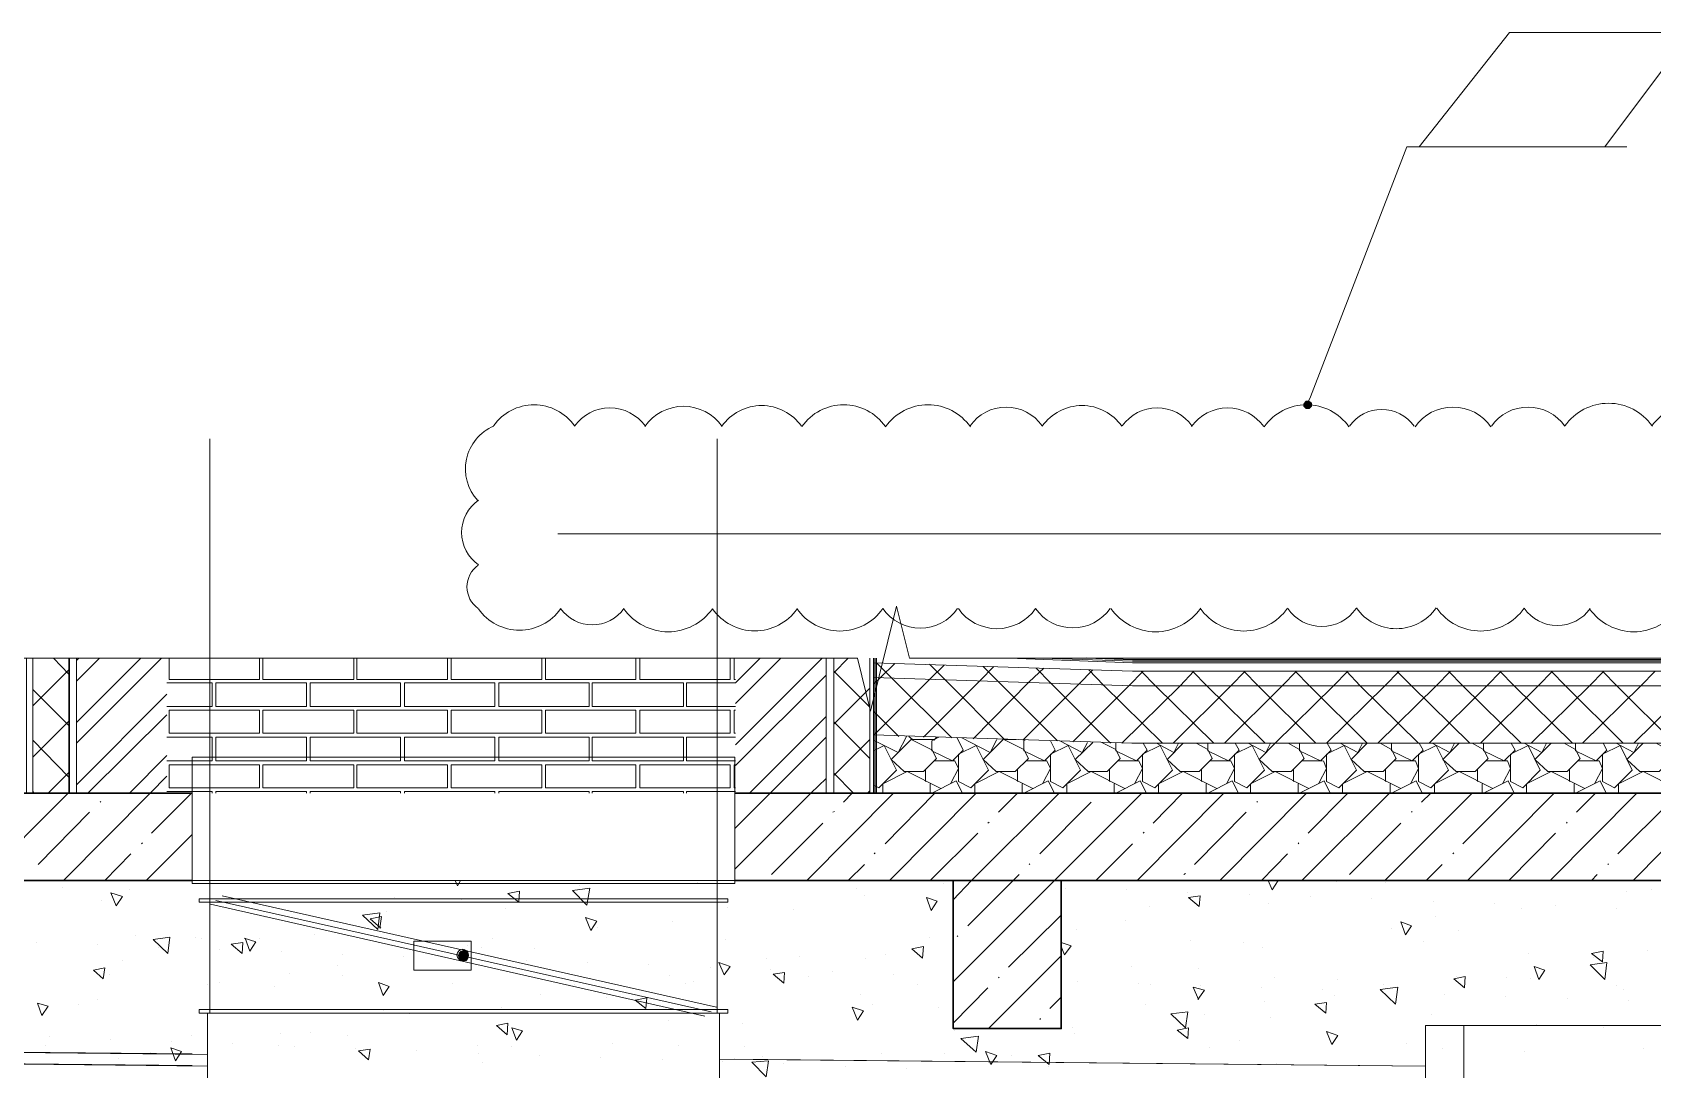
# Model space of a CAD drawing. Header units: millimetres. Extents: x -356862 to 418287, y 0 to 839748.
# Drawn here: x 344708 to 349183, y 786928 to 789791 of the extents above; entities that cross this region are included whole.
import ezdxf

# ---------------------------------------------------------------- set-up
doc = ezdxf.new("R2010")
doc.units = ezdxf.units.MM
doc.layers.add('PDF _Геометрия', color=7, linetype='Continuous', true_color=0xbababa)
doc.layers.add('PDF _Сплошная заливка', color=7, linetype='Continuous', true_color=0xf50000)

msp = doc.modelspace()

# ---------------------------------------------------------------- linework, layer by layer
at = {"layer": 'PDF _Геометрия', "color": 1, "lineweight": 20}
msp.add_lwpolyline([(348538.5429, 789475.4861), (349050.8413, 789475.4861), (349287.938, 789790.9094), (348788.3413, 789790.9094)], close=True, dxfattribs=at)
msp.add_lwpolyline([(348233.7042, 788774.7804), (348237.938, 788785.3651), (348504.6719, 789475.4861), (348754.4703, 789475.4861), (349112.2324, 789475.4861)], dxfattribs=at)
at = {"layer": 'PDF _Геометрия', "color": 252, "lineweight": 5, "true_color": 0x989898}
for points in [[(345198.0187, 788668.9336), (345198.0187, 787398.7724)], [(346599.43, 787398.7724), (346599.43, 788668.9336)], [(348555.4784, 786761.5748), (348555.4784, 787049.478), (348661.3251, 787049.478), (349230.7808, 787049.478), (349317.5751, 787049.478), (349395.9018, 787049.478), (349395.9018, 786918.228)], [(348661.3251, 787049.478), (348661.3251, 786761.5748)], [(345191.6679, 786969.0344), (343580.68, 786985.9699)], [(343578.563, 786954.2159), (345191.6679, 786937.2804)], [(348555.4784, 786937.2804), (346605.7808, 786956.3328)]]:
    msp.add_lwpolyline(points, dxfattribs=at)
at = {"layer": 'PDF _Геометрия', "color": 251, "lineweight": 20, "true_color": 0x545454}
msp.add_lwpolyline([(350617.3735, 786177.3006), (350617.3735, 786202.7038), (350638.5429, 788406.4336), (350547.5147, 788406.4336), (346159.1074, 788406.4336)], dxfattribs=at)
at = {"layer": 'PDF _Геометрия', "color": 7, "lineweight": 5}
msp.add_lwpolyline([(353303.7647, 788063.4901), (353216.9703, 788063.4901), (347130.7808, 788063.4901), (347094.7929, 788207.4417), (347022.8171, 787917.4215), (346986.8292, 788063.4901), (340898.5227, 788063.4901), (340811.7284, 788063.4901)], dxfattribs=at)
at = {"layer": 'PDF _Геометрия', "color": 1, "lineweight": 20}
for points in [[(346341.7286, 788199.9988, 0.520539882), (346586.2283, 788199.9988, 0.520539923), (346820.2485, 788199.4078)], [(346819.4096, 788200.3104, 0.520539885), (347056.9731, 788200.3104, 0.520539899), (347263.6536, 788200.6544)], [(347265.5369, 788200.3428, 0.520539929), (347478.8238, 788200.3428, 0.520539899), (347684.941, 788200.6544)], [(348587.5047, 788201.2131, 0.520539925), (348828.5363, 788201.2131, 0.52053993), (349010.7597, 788200.6868)], [(349009.1749, 788199.9988, 0.520539882), (349253.6746, 788199.9988, 0.520539929), (349466.7059, 788200.3428)]]:
    msp.add_lwpolyline(points, format="xyb", dxfattribs=at)
at = {"layer": 'PDF _Геометрия', "color": 7, "lineweight": 13}
for points in [[(344692.0711, 788063.4901), (344692.0711, 787690.9094), (344829.6719, 787690.9094), (344829.6719, 788063.4901), (344829.6719, 787690.9094), (345079.4703, 787690.9094)], [(346650.2364, 787690.9094), (346900.0348, 787690.9094), (346900.0348, 788063.4901), (346900.0348, 787690.9094), (347039.7526, 787690.9094), (347039.7526, 788063.4901)], [(347549.934, 787449.5788), (347251.4461, 787449.5788)]]:
    msp.add_lwpolyline(points, dxfattribs=at)
at = {"layer": 'PDF _Геометрия', "color": 7, "lineweight": 9}
for points in [[(344709.0066, 788063.4901), (344709.0066, 787690.9094)], [(344808.5026, 788063.4901), (344808.5026, 787690.9094)], [(344810.6195, 788063.4901), (344810.6195, 787690.9094)], [(346921.2042, 788063.4901), (346921.2042, 787690.9094), (346921.2042, 788063.4901)], [(347020.7001, 787690.9094), (347020.7001, 788063.4901)], [(347031.2848, 787690.9094), (347031.2848, 788063.4901)], [(347035.5187, 787690.9094), (347035.5187, 788063.4901)]]:
    msp.add_lwpolyline(points, dxfattribs=at)
at = {"layer": 'PDF _Геометрия', "color": 8, "lineweight": 9, "true_color": 0x808080}
for points in [[(344808.5026, 788019.0344), (344766.1638, 788063.4901)], [(344829.6719, 788057.1393), (344836.0227, 788063.4901)], [(344829.6719, 787885.6675), (345007.4945, 788063.4901)], [(344829.6719, 787999.982), (344893.18, 788063.4901)], [(344829.6719, 787828.5103), (345064.6518, 788063.4901)], [(346650.2364, 787995.7482), (346717.9784, 788063.4901)], [(346650.2364, 787824.2764), (346889.4501, 788063.4901)], [(346650.2364, 787938.5909), (346775.1356, 788063.4901)], [(346921.2042, 788023.2683), (346961.4259, 788063.4901)], [(344709.0066, 787932.2401), (344808.5026, 788031.7361)], [(346650.2364, 787767.1191), (346900.0348, 788016.9175)], [(347020.7001, 787928.0062), (346921.2042, 788027.5022)], [(344808.5026, 787877.1998), (344709.0066, 787976.6957)], [(344829.6719, 787714.1957), (345079.4703, 787963.9941)], [(346921.2042, 787881.4336), (347020.7001, 787980.9296)], [(344861.4259, 787690.9094), (345079.4703, 787906.8369)], [(344709.0066, 787790.4054), (344808.5026, 787889.9014)], [(346688.3413, 787690.9094), (346900.0348, 787902.603)], [(347020.7001, 787786.1715), (346921.2042, 787887.7844)], [(344808.5026, 787735.3651), (344709.0066, 787836.978)], [(346648.1195, 787593.5304), (346745.4985, 787690.9094), (346900.0348, 787845.4457)], [(346921.2042, 787739.599), (347020.7001, 787839.0949)], [(344975.7405, 787690.9094), (345079.4703, 787794.6393)], [(344751.3453, 787690.9094), (344808.5026, 787748.0667)], [(344793.684, 787449.5788), (345032.8977, 787690.9094), (345079.4703, 787737.482)], [(346648.1195, 787481.3328), (346857.6961, 787690.9094), (346900.0348, 787731.1312)], [(346976.2445, 787690.9094), (346921.2042, 787745.9498)], [(344565.055, 787449.5788), (344806.3856, 787690.9094)], [(344713.2405, 787690.9094), (344709.0066, 787695.1433)], [(345037.1316, 787580.8288), (345147.2122, 787690.9094)], [(346847.1114, 787449.5788), (347086.3251, 787690.9094)], [(346948.7243, 787665.5062), (346972.0106, 787690.9094)], [(347014.3493, 787690.9094), (347020.7001, 787697.2603)], [(347063.0388, 787551.1917), (347200.6397, 787690.9094)], [(347075.7405, 787449.5788), (347314.9542, 787690.9094)], [(347251.4461, 787396.6554), (347302.2526, 787449.5788), (347543.5832, 787690.9094)], [(347251.4461, 787170.1433), (347530.8816, 787449.5788), (347772.2122, 787690.9094)], [(347376.3453, 787637.9861), (347429.2687, 787690.9094)], [(347759.5106, 787449.5788), (347998.7243, 787690.9094)], [(347803.9663, 787608.349), (347884.4098, 787690.9094)], [(347988.1397, 787449.5788), (348227.3534, 787690.9094)], [(348214.6518, 787449.5788), (348455.9824, 787690.9094)], [(348231.5872, 787580.8288), (348341.6679, 787690.9094)], [(348443.2808, 787449.5788), (348684.6114, 787690.9094)], [(348544.8937, 787665.5062), (348570.2969, 787690.9094)], [(348659.2082, 787551.1917), (348798.9259, 787690.9094)], [(348671.9098, 787449.5788), (348911.1235, 787690.9094)], [(348900.5388, 787449.5788), (349139.7526, 787690.9094)], [(348972.5147, 787637.9861), (349025.438, 787690.9094)], [(349129.1679, 787449.5788), (349368.3816, 787690.9094)], [(344723.8251, 787494.0344), (344865.6598, 787637.9861)], [(344895.2969, 787665.5062), (344897.4138, 787667.6232)], [(346919.0872, 787637.9861), (346923.3211, 787640.103)], [(347490.6598, 787523.6715), (347632.4945, 787665.5062)], [(347918.2808, 787494.0344), (348060.1155, 787637.9861)], [(348089.7526, 787665.5062), (348091.8695, 787667.6232)], [(348517.3735, 787637.9861), (348519.4905, 787640.103)], [(349086.8292, 787523.6715), (349230.7808, 787665.5062)], [(346749.7324, 787466.5143), (346891.5671, 787608.349)], [(347346.7082, 787608.349), (347350.9421, 787610.4659)], [(348345.9018, 787466.5143), (348487.7364, 787608.349)], [(348944.9945, 787608.349), (348947.1114, 787610.4659)], [(345009.6114, 787551.1917), (345011.7284, 787553.3086)], [(345022.313, 787449.5788), (345149.3292, 787576.5949)], [(347187.938, 787449.5788), (347319.188, 787580.8288)], [(347645.1961, 787449.5788), (347746.809, 787551.1917)], [(347776.4461, 787580.8288), (347778.563, 787582.9457)], [(348204.0671, 787551.1917), (348206.184, 787553.3086)], [(348786.2243, 787449.5788), (348915.3574, 787580.8288)], [(344907.9985, 787449.5788), (344979.9743, 787523.6715)], [(347033.4018, 787523.6715), (347035.5187, 787525.7885)], [(348102.4542, 787449.5788), (348174.43, 787523.6715)], [(348631.688, 787523.6715), (348633.805, 787525.7885)], [(346961.4259, 787449.5788), (347005.8816, 787494.0344)], [(347291.6679, 787324.6796), (347416.5671, 787449.5788), (347433.5026, 787466.5143)], [(347461.0227, 787494.0344), (347463.1397, 787496.1514)], [(347888.6437, 787466.5143), (347892.8776, 787468.6312)], [(348557.5953, 787449.5788), (348602.0509, 787494.0344)], [(349014.8534, 787449.5788), (349029.6719, 787466.5143)], [(349059.309, 787494.0344), (349061.4259, 787496.1514)], [(347403.8655, 787210.3651), (347547.8171, 787352.1998)], [(347262.0308, 787295.0425), (347264.1477, 787297.1594)], [(347348.8251, 787041.0103), (347549.934, 787242.1191)], [(347251.4461, 787055.8288), (347346.7082, 787153.2078)], [(347376.3453, 787180.728), (347378.4622, 787182.8449)], [(347518.18, 787096.0506), (347549.934, 787127.8046)], [(347490.6598, 787066.4135), (347492.7768, 787068.5304)]]:
    msp.add_lwpolyline(points, dxfattribs=at)
at = {"layer": 'PDF _Геометрия', "color": 253, "lineweight": 9, "true_color": 0xa0a0a0}
for points in [[(345085.8211, 788063.4901), (345085.8211, 788004.2159), (345335.6195, 788004.2159), (345335.6195, 788063.4901)], [(345344.0872, 788063.4901), (345344.0872, 788004.2159), (345596.0026, 788004.2159), (345596.0026, 788063.4901)], [(345604.4703, 788063.4901), (345604.4703, 788004.2159), (345854.2687, 788004.2159), (345854.2687, 788063.4901)], [(345864.8534, 788063.4901), (345864.8534, 788004.2159), (346114.6518, 788004.2159), (346114.6518, 788063.4901)], [(346125.2364, 788063.4901), (346125.2364, 788004.2159), (346375.0348, 788004.2159), (346375.0348, 788063.4901)], [(346385.6195, 788063.4901), (346385.6195, 788004.2159), (346635.4179, 788004.2159), (346635.4179, 788063.4901)], [(346646.0026, 788063.4901), (346646.0026, 788004.2159), (346650.2364, 788004.2159)], [(345079.4703, 787930.1232), (345204.3695, 787930.1232), (345204.3695, 787995.7482), (345079.4703, 787995.7482)], [(346650.2364, 787995.7482), (346514.7526, 787995.7482), (346514.7526, 787930.1232), (346650.2364, 787930.1232)], [(346650.2364, 787919.5385), (346646.0026, 787919.5385), (346646.0026, 787856.0304), (346650.2364, 787856.0304)], [(345079.4703, 787779.8207), (345204.3695, 787779.8207), (345204.3695, 787845.4457), (345079.4703, 787845.4457)], [(346650.2364, 787845.4457), (346514.7526, 787845.4457), (346514.7526, 787779.8207), (346650.2364, 787779.8207)], [(346650.2364, 787769.2361), (346646.0026, 787769.2361), (346646.0026, 787705.728), (346650.2364, 787705.728)], [(345079.4703, 787695.1433), (345204.3695, 787695.1433), (345204.3695, 787690.9094)], [(345214.9542, 787690.9094), (345214.9542, 787695.1433), (345464.7526, 787695.1433), (345464.7526, 787690.9094)], [(345475.3372, 787690.9094), (345475.3372, 787695.1433), (345725.1356, 787695.1433), (345725.1356, 787690.9094)], [(345735.7203, 787690.9094), (345735.7203, 787695.1433), (345985.5187, 787695.1433), (345985.5187, 787690.9094)], [(345996.1034, 787690.9094), (345996.1034, 787695.1433), (346245.9018, 787695.1433), (346245.9018, 787690.9094)], [(346254.3695, 787690.9094), (346254.3695, 787695.1433), (346506.2848, 787695.1433), (346506.2848, 787690.9094)], [(346514.7526, 787690.9094), (346514.7526, 787695.1433), (346650.2364, 787695.1433)]]:
    msp.add_lwpolyline(points, dxfattribs=at)
at = {"layer": 'PDF _Геометрия', "lineweight": 25}
for points in [[(347031.2848, 788063.4901), (347031.2848, 787690.9094), (353216.9703, 787690.9094)], [(353216.9703, 788059.2562), (347746.809, 788059.2562), (347619.7929, 788063.4901)]]:
    msp.add_lwpolyline(points, dxfattribs=at)
at = {"layer": 'PDF _Геометрия', "lineweight": 18}
for points in [[(353216.9703, 788027.5022), (347746.809, 788027.5022), (347031.2848, 788050.7885)], [(353216.9703, 788050.7885), (347746.809, 788050.7885), (347403.8655, 788063.4901)], [(353216.9703, 788055.0224), (347746.809, 788055.0224), (347497.0106, 788063.4901)], [(353216.9703, 787987.2804), (347746.809, 787987.2804), (347031.2848, 788010.5667)], [(353216.9703, 787828.5103), (347744.6921, 787828.5103), (347031.2848, 787851.7965)]]:
    msp.add_lwpolyline(points, dxfattribs=at)
at = {"layer": 'PDF _Геометрия', "lineweight": 9}
for points in [[(347031.2848, 787991.5143), (347050.3372, 788010.5667), (347090.559, 788048.6715)], [(347033.4018, 787851.7965), (347187.938, 788006.3328), (347226.0429, 788044.4377)], [(347247.2122, 787843.3288), (347082.0913, 788008.4498), (347039.7526, 788050.7885)], [(347168.8856, 787845.4457), (347325.5388, 788002.099), (347363.6437, 788040.2038)], [(347425.0348, 787839.0949), (347393.2808, 787839.0949), (347228.1598, 788004.2159), (347185.8211, 788046.5546)], [(347539.3493, 787834.8611), (347374.2284, 787999.982), (347334.0066, 788040.2038)], [(347306.4864, 787841.2119), (347461.0227, 787997.8651), (347501.2445, 788035.9699)], [(347444.0872, 787836.978), (347598.6235, 787991.5143), (347636.7284, 788031.7361)], [(347685.4179, 787828.5103), (347520.2969, 787995.7482), (347480.0751, 788035.9699)], [(347581.688, 787832.7441), (347736.2243, 787987.2804), (347776.4461, 788027.5022)], [(347829.3695, 787828.5103), (347666.3655, 787989.3974), (347626.1437, 788031.7361)], [(347717.1719, 787828.5103), (347878.059, 787987.2804), (347916.1638, 788027.5022)], [(347971.2042, 787828.5103), (347810.3171, 787987.2804), (347770.0953, 788027.5022)], [(347859.0066, 787828.5103), (348017.7768, 787987.2804), (348057.9985, 788027.5022)], [(348113.0388, 787828.5103), (347952.1518, 787987.2804), (347911.93, 788027.5022)], [(348000.8413, 787828.5103), (348159.6114, 787987.2804), (348199.8332, 788027.5022)], [(348252.7566, 787828.5103), (348093.9864, 787987.2804), (348053.7647, 788027.5022)], [(348341.6679, 788027.5022), (348301.4461, 787987.2804), (348140.559, 787828.5103), (348096.1034, 787784.0546), (348132.0913, 787750.1836), (348185.0147, 787750.1836), (348221.0026, 787786.1715), (348208.3009, 787811.5748), (348176.5469, 787828.5103)], [(348195.5993, 788027.5022), (348235.8211, 787987.2804), (348394.5913, 787828.5103), (348350.1356, 787784.0546), (348386.1235, 787750.1836), (348439.0469, 787750.1836), (348475.0348, 787786.1715), (348462.3332, 787811.5748), (348430.5792, 787828.5103)], [(348282.3937, 787828.5103), (348443.2808, 787987.2804), (348483.5026, 788027.5022)], [(348536.4259, 787828.5103), (348375.5388, 787987.2804), (348337.434, 788027.5022)], [(348424.2284, 787828.5103), (348585.1155, 787987.2804), (348625.3372, 788027.5022)], [(348678.2606, 787828.5103), (348517.3735, 787987.2804), (348477.1518, 788027.5022)], [(348566.063, 787828.5103), (348724.8332, 787987.2804), (348765.055, 788027.5022)], [(348820.0953, 787828.5103), (348659.2082, 787987.2804), (348618.9864, 788027.5022)], [(348707.8977, 787828.5103), (348866.6679, 787987.2804), (348906.8897, 788027.5022)], [(348961.93, 787828.5103), (348801.0429, 787987.2804), (348760.8211, 788027.5022)], [(348847.6155, 787828.5103), (349008.5026, 787987.2804), (349048.7243, 788027.5022)], [(349101.6477, 787828.5103), (348942.8776, 787987.2804), (348902.6558, 788027.5022)], [(348989.4501, 787828.5103), (349150.3372, 787987.2804), (349190.559, 788027.5022)], [(349243.4824, 787828.5103), (349084.7122, 787987.2804), (349044.4905, 788027.5022)], [(349131.2848, 787828.5103), (349292.1719, 787987.2804), (349332.3937, 788027.5022)], [(347101.1437, 787847.5627), (347031.2848, 787917.4215)], [(347031.2848, 787836.978), (347099.0268, 787803.107), (347122.313, 787847.5627)], [(347031.2848, 787807.3409), (347060.9219, 787822.1594), (347094.7929, 787754.4175), (347046.1034, 787705.728), (347031.2848, 787714.1957)], [(347190.055, 787811.5748), (347135.0147, 787839.0949), (347079.9743, 787784.0546), (347115.9622, 787750.1836), (347168.8856, 787750.1836), (347204.8735, 787786.1715), (347192.1719, 787811.5748)], [(347128.6638, 787847.5627), (347139.2485, 787839.0949), (347198.5227, 787839.0949)], [(347128.6638, 787847.5627), (347128.6638, 787847.5627)], [(347211.2243, 787845.4457), (347192.1719, 787834.8611), (347192.1719, 787807.3409), (347249.3292, 787779.8207), (347278.9663, 787809.4578), (347262.0308, 787843.3288)], [(347198.5227, 787836.978), (347204.8735, 787845.4457)], [(347274.7324, 787843.3288), (347353.059, 787803.107), (347372.1114, 787839.0949)], [(347389.0469, 787839.0949), (347334.0066, 787784.0546), (347369.9945, 787750.1836), (347422.9179, 787750.1836), (347458.9058, 787786.1715), (347446.2042, 787811.5748), (347391.1638, 787839.0949), (347393.2808, 787839.0949)], [(347450.438, 787836.978), (347446.2042, 787834.8611), (347446.2042, 787807.3409), (347503.3614, 787779.8207), (347532.9985, 787809.4578), (347520.2969, 787834.8611)], [(347545.7001, 787834.8611), (347607.0913, 787803.107), (347621.9098, 787830.6272)], [(347636.7284, 787830.6272), (347588.0388, 787784.0546), (347624.0268, 787750.1836), (347676.9501, 787750.1836), (347712.938, 787786.1715), (347700.2364, 787811.5748), (347662.1316, 787830.6272)], [(347700.2364, 787828.5103), (347700.2364, 787807.3409), (347757.3937, 787779.8207), (347787.0308, 787809.4578), (347776.4461, 787828.5103)], [(347812.434, 787828.5103), (347861.1235, 787803.107), (347873.8251, 787828.5103)], [(347886.5268, 787828.5103), (347842.0711, 787784.0546), (347878.059, 787750.1836), (347930.9824, 787750.1836), (347966.9703, 787786.1715), (347954.2687, 787811.5748), (347922.5147, 787828.5103)], [(347954.2687, 787828.5103), (347954.2687, 787807.3409), (348011.4259, 787779.8207), (348041.063, 787809.4578), (348030.4784, 787828.5103)], [(348066.4663, 787828.5103), (348115.1558, 787803.107), (348127.8574, 787828.5103)], [(348208.3009, 787828.5103), (348208.3009, 787807.3409), (348265.4582, 787779.8207), (348295.0953, 787809.4578), (348284.5106, 787828.5103)], [(348320.4985, 787828.5103), (348369.188, 787803.107), (348381.8897, 787828.5103)], [(348462.3332, 787828.5103), (348462.3332, 787807.3409), (348519.4905, 787779.8207), (348549.1276, 787809.4578), (348538.5429, 787828.5103)], [(348574.5308, 787828.5103), (348623.2203, 787803.107), (348635.9219, 787828.5103)], [(348648.6235, 787828.5103), (348604.1679, 787784.0546), (348640.1558, 787750.1836), (348693.0792, 787750.1836), (348729.0671, 787786.1715), (348716.3655, 787811.5748), (348684.6114, 787828.5103)], [(348716.3655, 787828.5103), (348716.3655, 787807.3409), (348773.5227, 787779.8207), (348803.1598, 787809.4578), (348792.5751, 787828.5103)], [(348828.563, 787828.5103), (348877.2526, 787803.107), (348889.9542, 787828.5103)], [(348902.6558, 787828.5103), (348858.2001, 787784.0546), (348894.188, 787750.1836), (348947.1114, 787750.1836), (348983.0993, 787786.1715), (348970.3977, 787811.5748), (348938.6437, 787828.5103)], [(348970.3977, 787828.5103), (348970.3977, 787807.3409), (349027.555, 787779.8207), (349057.1921, 787809.4578), (349046.6074, 787828.5103)], [(349082.5953, 787828.5103), (349131.2848, 787803.107), (349143.9864, 787828.5103)], [(349156.688, 787828.5103), (349112.2324, 787784.0546), (349148.2203, 787750.1836), (349201.1437, 787750.1836), (349237.1316, 787786.1715), (349224.43, 787811.5748), (349192.6759, 787828.5103)], [(347245.0953, 787718.4296), (347266.2647, 787758.6514), (347255.68, 787779.8207), (347198.5227, 787779.8207)], [(347499.1276, 787718.4296), (347520.2969, 787758.6514), (347509.7122, 787779.8207), (347452.555, 787779.8207)], [(347753.1598, 787718.4296), (347774.3292, 787758.6514), (347763.7445, 787779.8207), (347706.5872, 787779.8207)], [(348007.1921, 787718.4296), (348028.3614, 787758.6514), (348017.7768, 787779.8207), (347960.6195, 787779.8207)], [(348214.6518, 787779.8207), (348271.809, 787779.8207)], [(348261.2243, 787718.4296), (348282.3937, 787758.6514), (348273.9259, 787779.8207)], [(348515.2566, 787718.4296), (348536.4259, 787758.6514), (348527.9582, 787779.8207), (348468.684, 787779.8207)], [(348769.2888, 787718.4296), (348790.4582, 787758.6514), (348781.9905, 787779.8207), (348722.7163, 787779.8207)], [(349023.3211, 787718.4296), (349044.4905, 787758.6514), (349036.0227, 787779.8207), (348976.7485, 787779.8207)], [(347217.5751, 787703.6111), (347124.43, 787750.1836), (347056.688, 787716.3127), (347056.688, 787690.9094)], [(347175.2364, 787722.6635), (347175.2364, 787756.5344)], [(347471.6074, 787703.6111), (347378.4622, 787750.1836), (347310.7203, 787716.3127), (347310.7203, 787690.9094)], [(347429.2687, 787722.6635), (347429.2687, 787756.5344)], [(347725.6397, 787703.6111), (347632.4945, 787750.1836), (347564.7526, 787716.3127), (347564.7526, 787690.9094)], [(347683.3009, 787722.6635), (347683.3009, 787756.5344)], [(347979.6719, 787703.6111), (347886.5268, 787750.1836), (347818.7848, 787716.3127), (347818.7848, 787690.9094)], [(347937.3332, 787722.6635), (347937.3332, 787756.5344)], [(348233.7042, 787703.6111), (348140.559, 787750.1836), (348072.8171, 787716.3127), (348072.8171, 787690.9094)], [(348191.3655, 787722.6635), (348191.3655, 787756.5344)], [(348487.7364, 787703.6111), (348394.5913, 787750.1836), (348326.8493, 787716.3127), (348326.8493, 787690.9094)], [(348445.3977, 787722.6635), (348445.3977, 787756.5344)], [(348741.7687, 787703.6111), (348648.6235, 787750.1836), (348580.8816, 787716.3127), (348580.8816, 787690.9094)], [(348699.43, 787722.6635), (348699.43, 787756.5344)], [(348995.8009, 787703.6111), (348902.6558, 787750.1836), (348834.9138, 787716.3127), (348834.9138, 787690.9094)], [(348953.4622, 787722.6635), (348953.4622, 787756.5344)], [(349249.8332, 787703.6111), (349156.688, 787750.1836), (349088.9461, 787716.3127), (349088.9461, 787690.9094)], [(347187.938, 787690.9094), (347187.938, 787716.3127)], [(347187.938, 787690.9094), (347187.938, 787690.9094)], [(347192.1719, 787690.9094), (347259.9138, 787724.7804), (347276.8493, 787690.9094)], [(347441.9703, 787690.9094), (347441.9703, 787716.3127)], [(347441.9703, 787690.9094), (347441.9703, 787690.9094)], [(347446.2042, 787690.9094), (347513.9461, 787724.7804), (347530.8816, 787690.9094)], [(347696.0026, 787690.9094), (347696.0026, 787716.3127)], [(347696.0026, 787690.9094), (347696.0026, 787690.9094)], [(347700.2364, 787690.9094), (347767.9784, 787724.7804), (347784.9138, 787690.9094)], [(347950.0348, 787690.9094), (347950.0348, 787716.3127)], [(347950.0348, 787690.9094), (347950.0348, 787690.9094)], [(347954.2687, 787690.9094), (348022.0106, 787724.7804), (348038.9461, 787690.9094)], [(348204.0671, 787690.9094), (348204.0671, 787716.3127)], [(348204.0671, 787690.9094), (348204.0671, 787690.9094)], [(348208.3009, 787690.9094), (348276.0429, 787724.7804), (348292.9784, 787690.9094)], [(348458.0993, 787690.9094), (348458.0993, 787716.3127)], [(348458.0993, 787690.9094), (348458.0993, 787690.9094)], [(348462.3332, 787690.9094), (348530.0751, 787724.7804), (348547.0106, 787690.9094)], [(348712.1316, 787690.9094), (348712.1316, 787716.3127)], [(348712.1316, 787690.9094), (348712.1316, 787690.9094)], [(348716.3655, 787690.9094), (348784.1074, 787724.7804), (348801.0429, 787690.9094)], [(348966.1638, 787690.9094), (348966.1638, 787716.3127)], [(348966.1638, 787690.9094), (348966.1638, 787690.9094)], [(348970.3977, 787690.9094), (349038.1397, 787724.7804), (349055.0751, 787690.9094)]]:
    msp.add_lwpolyline(points, dxfattribs=at)
at = {"layer": 'PDF _Геометрия', "color": 253, "lineweight": 9, "true_color": 0xa0a0a0}
for points in [[(345464.7526, 787995.7482), (345214.9542, 787995.7482), (345214.9542, 787930.1232), (345464.7526, 787930.1232)], [(345725.1356, 787995.7482), (345475.3372, 787995.7482), (345475.3372, 787930.1232), (345725.1356, 787930.1232)], [(345985.5187, 787995.7482), (345735.7203, 787995.7482), (345735.7203, 787930.1232), (345985.5187, 787930.1232)], [(346245.9018, 787995.7482), (345996.1034, 787995.7482), (345996.1034, 787930.1232), (346245.9018, 787930.1232)], [(346506.2848, 787995.7482), (346254.3695, 787995.7482), (346254.3695, 787930.1232), (346506.2848, 787930.1232)], [(345335.6195, 787919.5385), (345085.8211, 787919.5385), (345085.8211, 787856.0304), (345335.6195, 787856.0304)], [(345596.0026, 787919.5385), (345344.0872, 787919.5385), (345344.0872, 787856.0304), (345596.0026, 787856.0304)], [(345854.2687, 787919.5385), (345604.4703, 787919.5385), (345604.4703, 787856.0304), (345854.2687, 787856.0304)], [(346114.6518, 787919.5385), (345864.8534, 787919.5385), (345864.8534, 787856.0304), (346114.6518, 787856.0304)], [(346375.0348, 787919.5385), (346125.2364, 787919.5385), (346125.2364, 787856.0304), (346375.0348, 787856.0304)], [(346635.4179, 787919.5385), (346385.6195, 787919.5385), (346385.6195, 787856.0304), (346635.4179, 787856.0304)], [(345464.7526, 787845.4457), (345214.9542, 787845.4457), (345214.9542, 787779.8207), (345464.7526, 787779.8207)], [(345725.1356, 787845.4457), (345475.3372, 787845.4457), (345475.3372, 787779.8207), (345725.1356, 787779.8207)], [(345985.5187, 787845.4457), (345735.7203, 787845.4457), (345735.7203, 787779.8207), (345985.5187, 787779.8207)], [(346245.9018, 787845.4457), (345996.1034, 787845.4457), (345996.1034, 787779.8207), (346245.9018, 787779.8207)], [(346506.2848, 787845.4457), (346254.3695, 787845.4457), (346254.3695, 787779.8207), (346506.2848, 787779.8207)], [(345335.6195, 787769.2361), (345085.8211, 787769.2361), (345085.8211, 787705.728), (345335.6195, 787705.728)], [(345596.0026, 787769.2361), (345344.0872, 787769.2361), (345344.0872, 787705.728), (345596.0026, 787705.728)], [(345854.2687, 787769.2361), (345604.4703, 787769.2361), (345604.4703, 787705.728), (345854.2687, 787705.728)], [(346114.6518, 787769.2361), (345864.8534, 787769.2361), (345864.8534, 787705.728), (346114.6518, 787705.728)], [(346375.0348, 787769.2361), (346125.2364, 787769.2361), (346125.2364, 787705.728), (346375.0348, 787705.728)], [(346635.4179, 787769.2361), (346385.6195, 787769.2361), (346385.6195, 787705.728), (346635.4179, 787705.728)]]:
    msp.add_lwpolyline(points, close=True, dxfattribs=at)
at = {"layer": 'PDF _Геометрия', "lineweight": 9}
for points in [[(347266.2647, 787722.6635), (347266.2647, 787798.8732), (347314.9542, 787822.1594), (347348.8251, 787754.4175), (347300.1356, 787705.728)], [(347520.2969, 787722.6635), (347520.2969, 787798.8732), (347568.9864, 787822.1594), (347602.8574, 787754.4175), (347554.1679, 787705.728)], [(347774.3292, 787722.6635), (347774.3292, 787798.8732), (347823.0187, 787822.1594), (347856.8897, 787754.4175), (347808.2001, 787705.728)], [(348028.3614, 787722.6635), (348028.3614, 787798.8732), (348077.0509, 787822.1594), (348110.9219, 787754.4175), (348062.2324, 787705.728)], [(348282.3937, 787722.6635), (348282.3937, 787798.8732), (348331.0832, 787822.1594), (348364.9542, 787754.4175), (348316.2647, 787705.728)], [(348536.4259, 787722.6635), (348536.4259, 787798.8732), (348585.1155, 787822.1594), (348618.9864, 787754.4175), (348570.2969, 787705.728)], [(348790.4582, 787722.6635), (348790.4582, 787798.8732), (348839.1477, 787822.1594), (348873.0187, 787754.4175), (348824.3292, 787705.728)], [(349044.4905, 787722.6635), (349044.4905, 787798.8732), (349093.18, 787822.1594), (349127.0509, 787754.4175), (349078.3614, 787705.728)]]:
    msp.add_lwpolyline(points, close=True, dxfattribs=at)
at = {"layer": 'PDF _Геометрия', "color": 252, "lineweight": 5, "true_color": 0x989898}
for points in [[(346648.1195, 787790.4054), (346648.1195, 787441.1111), (345149.3292, 787441.1111), (345149.3292, 787790.4054)], [(345149.3292, 787441.1111), (346648.1195, 787441.1111), (346648.1195, 787790.4054), (345149.3292, 787790.4054)]]:
    msp.add_lwpolyline(points, close=True, dxfattribs=at)
at = {"layer": 'PDF _Геометрия', "color": 7, "lineweight": 30}
for points in [[(341148.3211, 787690.9094), (341148.3211, 787449.5788), (345149.3292, 787449.5788)], [(345149.3292, 787690.9094), (341400.2364, 787690.9094)], [(353216.9703, 787690.9094), (346648.1195, 787690.9094)], [(346648.1195, 787449.5788), (353216.9703, 787449.5788)], [(347251.4461, 787449.5788), (347251.4461, 787041.0103), (347549.934, 787041.0103), (347549.934, 787449.5788)], [(347251.4461, 787041.0103), (347549.934, 787041.0103)]]:
    msp.add_lwpolyline(points, dxfattribs=at)
at = {"layer": 'PDF _Геометрия', "color": 254, "lineweight": 5, "true_color": 0xdcdcdc}
for points in [[(352001.8493, 787449.5788), (352001.8493, 786490.607), (342060.7203, 786488.4901), (342060.7203, 787449.5788), (344249.6316, 787449.5788), (344249.6316, 787041.0103), (344550.2364, 787041.0103), (344550.2364, 787449.5788), (347251.4461, 787449.5788), (347251.4461, 787041.0103), (347549.934, 787041.0103), (347549.934, 787449.5788), (350251.1437, 787449.5788), (350251.1437, 787041.0103), (350551.7485, 787041.0103), (350551.7485, 787449.5788)], [(344924.934, 787415.7078), (344956.688, 787405.1232), (344939.7526, 787379.7199)], [(346021.5066, 787413.5909), (346053.2606, 787419.9417), (346051.1437, 787390.3046)], [(346248.0187, 787428.4094), (346239.5509, 787381.8369), (346199.3292, 787422.0586)], [(347177.3534, 787403.0062), (347206.9905, 787392.4215), (347190.055, 787367.0183)], [(347901.3453, 787403.0062), (347933.0993, 787407.2401), (347930.9824, 787377.603)], [(345667.9784, 787360.6675), (345661.6276, 787314.0949), (345619.2888, 787354.3167)], [(346235.3171, 787347.9659), (346267.0711, 787337.3812), (346250.1356, 787311.978)], [(348487.7364, 787335.2643), (348517.3735, 787324.6796), (348500.438, 787299.2764)], [(345087.938, 787292.9256), (345081.5872, 787248.4699), (345041.3655, 787286.5748)], [(345257.2929, 787273.8732), (345289.0469, 787278.107), (345286.93, 787248.4699)], [(347137.1316, 787261.1715), (347168.8856, 787267.5224), (347166.7687, 787235.7683)], [(349014.8534, 787248.4699), (349046.6074, 787254.8207), (349044.4905, 787225.1836)], [(344876.2445, 787201.8974), (344907.9985, 787208.2482), (344903.7647, 787178.6111)], [(346603.6638, 787223.0667), (346635.4179, 787212.482), (346618.4824, 787189.1957)], [(346753.9663, 787191.3127), (346785.7203, 787195.5465), (346783.6034, 787165.9094)], [(348856.0832, 787212.482), (348885.7203, 787201.8974), (348868.7848, 787176.4941)], [(349057.1921, 787223.0667), (349050.8413, 787176.4941), (349010.6195, 787216.7159)], [(345663.7445, 787168.0264), (345693.3816, 787157.4417), (345676.4461, 787132.0385)], [(348479.2687, 787155.3248), (348472.9179, 787108.7522), (348430.5792, 787148.974)], [(348633.805, 787178.6111), (348665.559, 787184.9619), (348663.4421, 787153.2078)], [(344721.7082, 787110.8691), (344751.3453, 787102.4014), (344734.4098, 787076.9982)], [(346372.9179, 787119.3369), (346404.6719, 787125.6877), (346402.555, 787096.0506)], [(346972.0106, 787100.2844), (347003.7647, 787089.6998), (346986.8292, 787064.2965)], [(348250.6397, 787108.7522), (348282.3937, 787112.9861), (348280.2768, 787083.349)], [(345989.7526, 787049.478), (346021.5066, 787055.8288), (346019.3897, 787024.0748)], [(347899.2284, 787087.5828), (347892.8776, 787043.1272), (347852.6558, 787081.232)], [(346032.0913, 787043.1272), (346061.7284, 787034.6594), (346044.7929, 787009.2562)], [(347321.305, 787019.8409), (347314.9542, 786975.3853), (347272.6155, 787013.4901)], [(347869.5913, 787036.7764), (347901.3453, 787043.1272), (347899.2284, 787013.4901)], [(348282.3937, 787032.5425), (348314.1477, 787021.9578), (348297.2122, 786996.5546)], [(345090.055, 786988.0869), (345119.6921, 786977.5022), (345102.7566, 786952.099)], [(345608.7042, 786979.6191), (345640.4582, 786983.853), (345636.2243, 786954.2159)], [(347340.3574, 786977.5022), (347372.1114, 786966.9175), (347355.1759, 786941.5143)], [(347486.4259, 786966.9175), (347518.18, 786973.2683), (347516.063, 786941.5143)], [(346741.2647, 786952.099), (346734.9138, 786907.6433), (346694.6921, 786947.8651)]]:
    msp.add_lwpolyline(points, close=True, dxfattribs=at)
for points in [[(344791.5671, 787430.5264), (344791.5671, 787430.5264)], [(344975.7405, 787424.1756), (344975.7405, 787424.1756)], [(345890.2566, 787449.5788), (345881.7888, 787434.7603), (345875.438, 787449.5788)], [(346218.3816, 787434.7603), (346218.3816, 787434.7603)], [(346544.3897, 787443.228), (346544.3897, 787443.228)], [(346819.5913, 787449.5788), (346819.5913, 787449.5788)], [(346819.5913, 787449.5788), (346819.5913, 787449.5788)], [(346984.7122, 787426.2925), (346984.7122, 787426.2925)], [(347054.5711, 787447.4619), (347054.5711, 787447.4619)], [(347223.9259, 787441.1111), (347223.9259, 787441.1111)], [(347562.6356, 787428.4094), (347562.6356, 787428.4094)], [(347729.8735, 787424.1756), (347729.8735, 787424.1756)], [(347899.2284, 787417.8248), (347899.2284, 787417.8248)], [(348146.9098, 787449.5788), (348149.0268, 787449.5788), (348132.0913, 787424.1756), (348121.5066, 787449.5788)], [(348312.0308, 787449.5788), (348312.0308, 787447.4619), (348309.9138, 787449.5788)], [(348322.6155, 787449.5788), (348322.6155, 787449.5788)], [(348445.3977, 787445.3449), (348445.3977, 787445.3449)], [(349112.2324, 787419.9417), (349112.2324, 787419.9417)], [(349179.9743, 787424.1756), (349179.9743, 787424.1756)], [(344899.5308, 787394.5385), (344899.5308, 787394.5385)], [(345708.2001, 787403.0062), (345708.2001, 787403.0062)], [(345892.3735, 787396.6554), (345892.3735, 787396.6554)], [(346015.1558, 787371.2522), (346015.1558, 787371.2522)], [(346626.9501, 787375.4861), (346626.9501, 787375.4861)], [(346811.1235, 787369.1353), (346811.1235, 787369.1353)], [(347005.8816, 787407.2401), (347005.8816, 787407.2401)], [(347793.3816, 787377.603), (347793.3816, 787377.603)], [(347903.4622, 787398.7724), (347903.4622, 787398.7724)], [(348068.5832, 787411.474), (348068.5832, 787411.474)], [(348121.5066, 787386.0707), (348121.5066, 787386.0707)], [(348237.938, 787405.1232), (348237.938, 787405.1232)], [(348407.2929, 787398.7724), (348407.2929, 787398.7724)], [(348576.6477, 787392.4215), (348576.6477, 787392.4215)], [(348746.0026, 787386.0707), (348746.0026, 787386.0707)], [(348820.0953, 787371.2522), (348820.0953, 787371.2522)], [(348915.3574, 787379.7199), (348915.3574, 787379.7199)], [(349084.7122, 787373.3691), (349084.7122, 787373.3691)], [(345350.438, 787347.9659), (345350.438, 787347.9659)], [(345670.0953, 787318.3288), (345640.4582, 787343.732), (345672.2122, 787350.0828), (345667.9784, 787318.3288)], [(345687.0308, 787362.7844), (345687.0308, 787362.7844)], [(346476.6477, 787335.2643), (346476.6477, 787335.2643)], [(347549.934, 787335.2643), (347549.934, 787337.3812)], [(347549.934, 787337.3812), (347549.934, 787337.3812)], [(347727.7566, 787339.4982), (347727.7566, 787339.4982)], [(348582.9985, 787350.0828), (348582.9985, 787350.0828)], [(344719.5913, 787278.107), (344719.5913, 787278.107)], [(344992.6759, 787297.1594), (344992.6759, 787297.1594)], [(345157.7969, 787292.9256), (345157.7969, 787292.9256)], [(345174.7324, 787290.8086), (345174.7324, 787290.8086)], [(345293.2808, 787290.8086), (345325.0348, 787280.224), (345308.0993, 787254.8207), (345295.3977, 787290.8086)], [(345335.6195, 787290.8086), (345335.6195, 787290.8086)], [(345485.9219, 787301.3933), (345485.9219, 787301.3933)], [(345979.1679, 787288.6917), (345979.1679, 787288.6917)], [(346269.188, 787320.4457), (346269.188, 787320.4457)], [(346622.7163, 787286.5748), (346622.7163, 787286.5748)], [(347185.8211, 787292.9256), (347185.8211, 787292.9256)], [(347549.934, 787278.107), (347577.4542, 787269.6393), (347558.4018, 787244.2361), (347549.934, 787267.5224)], [(347592.2727, 787314.0949), (347592.2727, 787314.0949)], [(347907.6961, 787284.4578), (347907.6961, 787284.4578)], [(348053.7647, 787278.107), (348053.7647, 787278.107)], [(348462.3332, 787318.3288), (348462.3332, 787318.3288)], [(348551.2445, 787282.3409), (348551.2445, 787282.3409)], [(348646.5066, 787311.978), (348646.5066, 787311.978)], [(344888.9461, 787271.7562), (344888.9461, 787271.7562)], [(345056.184, 787265.4054), (345056.184, 787265.4054)], [(345225.5388, 787259.0546), (345225.5388, 787259.0546)], [(345394.8937, 787252.7038), (345394.8937, 787252.7038)], [(345564.2485, 787246.353), (345564.2485, 787246.353)], [(345733.6034, 787240.0022), (345733.6034, 787240.0022)], [(345902.9582, 787233.6514), (345902.9582, 787233.6514)], [(345909.309, 787269.6393), (345909.309, 787269.6393)], [(345947.4138, 787265.4054), (345947.4138, 787265.4054)], [(346093.4824, 787263.2885), (346093.4824, 787263.2885)], [(346734.9138, 787235.7683), (346734.9138, 787235.7683)], [(346828.059, 787240.0022), (346828.059, 787240.0022)], [(347010.1155, 787233.6514), (347010.1155, 787233.6514)], [(347063.0388, 787244.2361), (347063.0388, 787244.2361)], [(348104.5711, 787265.4054), (348104.5711, 787265.4054)], [(348841.2647, 787248.4699), (348841.2647, 787248.4699)], [(349021.2042, 787237.8853), (349021.2042, 787237.8853)], [(349169.3897, 787256.9377), (349169.3897, 787256.9377)], [(344920.7001, 787189.1957), (344920.7001, 787189.1957)], [(344956.688, 787229.4175), (344956.688, 787229.4175)], [(345418.18, 787193.4296), (345418.18, 787193.4296)], [(345551.5469, 787214.599), (345551.5469, 787214.599)], [(346072.313, 787229.4175), (346072.313, 787229.4175)], [(346241.6679, 787223.0667), (346241.6679, 787223.0667)], [(346411.0227, 787216.7159), (346411.0227, 787216.7159)], [(346580.3776, 787210.3651), (346580.3776, 787210.3651)], [(346747.6155, 787204.0143), (346747.6155, 787204.0143)], [(346916.9703, 787197.6635), (346916.9703, 787197.6635)], [(347086.3251, 787191.3127), (347086.3251, 787191.3127)], [(347744.6921, 787212.482), (347744.6921, 787212.482)], [(347928.8655, 787206.1312), (347928.8655, 787206.1312)], [(345191.6679, 787163.7925), (345191.6679, 787163.7925)], [(345223.4219, 787168.0264), (345223.4219, 787168.0264)], [(345375.8413, 787157.4417), (345375.8413, 787157.4417)], [(345564.2485, 787187.0788), (345564.2485, 787187.0788)], [(345866.9703, 787165.9094), (345866.9703, 787165.9094)], [(346205.68, 787163.7925), (346205.68, 787163.7925)], [(346207.7969, 787187.0788), (346207.7969, 787187.0788)], [(346468.18, 787187.0788), (346468.18, 787187.0788)], [(346510.5187, 787165.9094), (346510.5187, 787165.9094)], [(346533.805, 787172.2603), (346533.805, 787172.2603)], [(346851.3453, 787184.9619), (346851.3453, 787184.9619)], [(347154.0671, 787163.7925), (347154.0671, 787163.7925)], [(347594.3897, 787172.2603), (347594.3897, 787172.2603)], [(347763.7445, 787165.9094), (347763.7445, 787165.9094)], [(347797.6155, 787161.6756), (347797.6155, 787161.6756)], [(347928.8655, 787121.4538), (347914.0469, 787155.3248), (347945.8009, 787146.857), (347926.7485, 787121.4538)], [(347933.0993, 787159.5586), (347933.0993, 787159.5586)], [(348102.4542, 787153.2078), (348102.4542, 787153.2078)], [(348138.4421, 787180.728), (348138.4421, 787180.728)], [(348271.809, 787148.974), (348271.809, 787148.974)], [(348312.0308, 787176.4941), (348312.0308, 787176.4941)], [(348441.1638, 787161.6756), (348441.1638, 787161.6756)], [(348640.1558, 787184.9619), (348640.1558, 787184.9619)], [(348663.4421, 787184.9619), (348663.4421, 787184.9619)], [(348779.8735, 787180.728), (348779.8735, 787180.728)], [(348845.4985, 787178.6111), (348845.4985, 787178.6111)], [(349084.7122, 787159.5586), (349084.7122, 787159.5586)], [(349101.6477, 787148.974), (349101.6477, 787148.974)], [(344833.9058, 787108.7522), (344833.9058, 787108.7522)], [(344888.9461, 787121.4538), (344888.9461, 787121.4538)], [(346004.5711, 787100.2844), (346004.5711, 787100.2844)], [(346110.4179, 787134.1554), (346110.4179, 787134.1554)], [(346292.4743, 787127.8046), (346292.4743, 787127.8046)], [(346995.2969, 787136.2724), (346995.2969, 787136.2724)], [(347027.0509, 787106.6353), (347027.0509, 787106.6353)], [(347211.2243, 787100.2844), (347211.2243, 787100.2844)], [(347782.7969, 787106.6353), (347782.7969, 787106.6353)], [(348110.9219, 787115.103), (348110.9219, 787115.103)], [(348303.563, 787132.0385), (348303.563, 787132.0385)], [(348439.0469, 787142.6232), (348439.0469, 787142.6232)], [(348608.4018, 787136.2724), (348608.4018, 787136.2724)], [(348777.7566, 787129.9215), (348777.7566, 787129.9215)], [(348947.1114, 787123.5707), (348947.1114, 787123.5707)], [(349116.4663, 787117.2199), (349116.4663, 787117.2199)], [(345676.4461, 787091.8167), (345676.4461, 787091.8167)], [(345750.5388, 787081.232), (345750.5388, 787081.232)], [(346466.063, 787064.2965), (346466.063, 787064.2965)], [(346669.2888, 787053.7119), (346669.2888, 787053.7119)], [(347945.8009, 787079.1151), (347945.8009, 787079.1151)], [(348127.8574, 787072.7643), (348127.8574, 787072.7643)], [(348572.4138, 787079.1151), (348572.4138, 787079.1151)], [(344755.5792, 787017.724), (344755.5792, 787017.724)], [(344922.8171, 787011.3732), (344922.8171, 787011.3732)], [(345147.2122, 787021.9578), (345147.2122, 787021.9578)], [(345392.7768, 787028.3086), (345392.7768, 787028.3086)], [(345475.3372, 787030.4256), (345475.3372, 787030.4256)], [(345576.9501, 787021.9578), (345576.9501, 787021.9578)], [(347253.563, 787034.6594), (347253.563, 787034.6594)], [(347581.688, 787043.1272), (347581.688, 787043.1272)], [(347585.9219, 787026.1917), (347585.9219, 787026.1917)], [(348862.434, 787051.5949), (348862.434, 787051.5949)], [(349046.6074, 787045.2441), (349046.6074, 787045.2441)], [(344742.8776, 786994.4377), (344742.8776, 786994.4377)], [(345035.0147, 786975.3853), (345035.0147, 786975.3853)], [(345092.1719, 787005.0224), (345092.1719, 787005.0224)], [(345261.5268, 786998.6715), (345261.5268, 786998.6715)], [(345386.4259, 786994.4377), (345386.4259, 786994.4377)], [(345430.8816, 786992.3207), (345430.8816, 786992.3207)], [(345600.2364, 786985.9699), (345600.2364, 786985.9699)], [(345769.5913, 786979.6191), (345769.5913, 786979.6191)], [(345936.8292, 786994.4377), (345936.8292, 786994.4377)], [(345938.9461, 786973.2683), (345938.9461, 786973.2683)], [(346029.9743, 786992.3207), (346029.9743, 786992.3207)], [(346108.3009, 786966.9175), (346108.3009, 786966.9175)], [(346309.4098, 787000.7885), (346309.4098, 787000.7885)], [(346493.5832, 786994.4377), (346493.5832, 786994.4377)], [(346673.5227, 786990.2038), (346673.5227, 786990.2038)], [(346724.3292, 786964.8006), (346724.3292, 786964.8006)], [(347052.4542, 786971.1514), (347052.4542, 786971.1514)], [(347228.1598, 786973.2683), (347228.1598, 786973.2683)], [(347317.0711, 786990.2038), (347317.0711, 786990.2038)], [(347412.3332, 786966.9175), (347412.3332, 786966.9175)], [(347960.6195, 786988.0869), (347960.6195, 786988.0869)], [(348043.18, 787007.1393), (348043.18, 787007.1393)], [(348504.6719, 786998.6715), (348504.6719, 786998.6715)], [(348602.0509, 786985.9699), (348602.0509, 786985.9699)], [(348830.68, 786977.5022), (348830.68, 786977.5022)], [(349158.805, 786985.9699), (349158.805, 786985.9699)], [(344946.1034, 786958.4498), (344946.1034, 786958.4498)], [(345951.6477, 786947.8651), (345951.6477, 786947.8651)], [(346277.6558, 786960.5667), (346277.6558, 786960.5667)], [(346447.0106, 786954.2159), (346447.0106, 786954.2159)], [(346614.2485, 786949.982), (346614.2485, 786949.982)], [(346783.6034, 786943.6312), (346783.6034, 786943.6312)], [(346952.9582, 786937.2804), (346952.9582, 786937.2804)], [(347122.313, 786930.9296), (347122.313, 786930.9296)], [(347513.9461, 786935.1635), (347513.9461, 786935.1635)], [(348144.7929, 786945.7482), (348144.7929, 786945.7482)], [(348328.9663, 786939.3974), (348328.9663, 786939.3974)]]:
    msp.add_lwpolyline(points, dxfattribs=at)
at = {"layer": 'PDF _Геометрия', "color": 8, "lineweight": 30, "true_color": 0x767676}
msp.add_lwpolyline([(347251.4461, 787449.5788), (347251.4461, 787041.0103), (347549.934, 787041.0103), (347549.934, 787449.5788)], dxfattribs=at)
at = {"layer": 'PDF _Геометрия', "color": 25, "lineweight": 5, "true_color": 0xaf5858}
for points in [[(346629.0671, 787390.3046), (345168.3816, 787390.3046), (345168.3816, 787398.7724), (346629.0671, 787398.7724)], [(346599.43, 787083.349), (345198.0187, 787083.349), (345198.0187, 787398.7724), (346599.43, 787398.7724)], [(345761.1235, 787201.8974), (345919.8937, 787201.8974), (345919.8937, 787282.3409), (345761.1235, 787282.3409)], [(346629.0671, 787083.349), (345168.3816, 787083.349), (345168.3816, 787093.9336), (346629.0671, 787093.9336)]]:
    msp.add_lwpolyline(points, close=True, dxfattribs=at)
for points in [[(345198.0187, 787093.9336), (345198.0187, 787390.3046)], [(345200.1356, 787383.9538), (346565.559, 787074.8812)], [(345214.9542, 787394.5385), (346582.4945, 787087.5828)], [(345231.8897, 787407.2401), (346597.313, 787100.2844)], [(346599.43, 787390.3046), (346599.43, 787093.9336)], [(345191.6679, 787083.349), (345191.6679, 786820.849)], [(346605.7808, 786820.849), (346605.7808, 787083.349)]]:
    msp.add_lwpolyline(points, dxfattribs=at)
msp.add_lwpolyline([(345896.616, 787259.9085, 1), (345896.616, 787228.1545, 1.000000373)], format="xyb", close=True, dxfattribs=at)
at = {"layer": 'PDF _Геометрия', "color": 25, "lineweight": 0, "true_color": 0xaf5858}
msp.add_lwpolyline([(345913.5429, 787242.1191), (345883.9058, 787242.1191), (345913.5429, 787242.1191)], dxfattribs=at)
at = {"layer": 'PDF _Геометрия', "color": 4, "lineweight": 5}
for points in [[(345149.3292, 786971.1514), (343578.563, 786985.9699), (343578.563, 786971.1514), (343578.563, 786954.2159), (345149.3292, 786939.3974)], [(348555.4784, 786937.2804), (346648.1195, 786956.3328)]]:
    msp.add_lwpolyline(points, dxfattribs=at)
at = {"layer": 'PDF _Геометрия', "color": 1, "lineweight": 20}
for centre, radius, start, end in [((346093.4996, 788626.4485), 136.5424, 35.0024432, 144.9975568), ((346303.0849, 788634.9163), 119.6068, 35.0024339, 144.9975661), ((346506.3171, 788628.5633), 130.1915, 35.0024453, 144.9975548), ((346722.2532, 788626.4485), 134.4254, 35.0024387, 144.9975613), ((346948.776, 788622.2146), 140.7762, 35.0024312, 144.9975688), ((347181.6475, 788620.0955), 142.8931, 35.0024458, 144.9975542), ((347397.5836, 788634.9162), 121.7238, 35.0024452, 144.9975548), ((347607.1688, 788626.4485), 134.4254, 35.0024387, 144.9975613), ((347814.6371, 788637.0332), 117.4899, 35.0024296, 144.9975704), ((348009.4038, 788632.7993), 121.7238, 35.0024452, 144.9975548), ((348227.4567, 788620.0955), 142.8931, 35.0024458, 144.9975542), ((348631.8065, 788628.5633), 128.0746, 35.0024453, 144.9975547), ((348839.2748, 788632.7993), 123.8407, 35.0024297, 144.9975703), ((349061.5638, 788620.0955), 147.127, 35.0024456, 144.9975544), ((349302.903, 788617.9786), 149.244, 35.0024495, 144.9975505), ((348434.925, 788641.267), 109.0222, 35.0024326, 144.9975674), ((346032.1064, 788586.2245), 128.0747, 112.9504444, 222.951035), ((346002.4671, 788410.5125), 109.0222, 125.0024326, 234.9975674), ((345981.2956, 788260.2036), 73.0342, 125.0024279, 234.9975721), ((346053.2757, 788279.256), 138.6593, 215.0024444, 324.9975556), ((346254.3932, 788262.3205), 106.9052, 215.0024332, 324.9975668), ((347810.4032, 788287.7237), 151.3609, 215.0024391, 324.9975609), ((348053.8616, 788285.6068), 147.127, 215.0024456, 324.9975544), ((348269.7976, 788266.5544), 115.373, 215.0024532, 324.9975468), ((348475.149, 788279.256), 134.4254, 215.0024387, 324.9975613)]:
    msp.add_arc(centre, radius, start, end, dxfattribs=at)
at = {"layer": 'PDF _Сплошная заливка', "color": 1, "transparency": 33554559}
for points in [[(348229.4703, 788762.0788), (348225.2364, 788774.7804), (348218.8856, 788766.3127)], [(348218.8856, 788766.3127), (348218.8856, 788757.8449), (348229.4703, 788762.0788)], [(348218.8856, 788757.8449), (348229.4703, 788762.0788), (348225.2364, 788751.4941)], [(348233.7042, 788774.7804), (348229.4703, 788762.0788), (348225.2364, 788774.7804)], [(348225.2364, 788751.4941), (348235.8211, 788751.4941), (348229.4703, 788762.0788)], [(348242.1719, 788768.4296), (348233.7042, 788774.7804), (348229.4703, 788762.0788)], [(348229.4703, 788762.0788), (348242.1719, 788757.8449), (348242.1719, 788768.4296)], [(348235.8211, 788751.4941), (348229.4703, 788762.0788), (348242.1719, 788757.8449)]]:
    msp.add_solid(points, dxfattribs=at)
at = {"layer": 'PDF _Сплошная заливка', "color": 25, "true_color": 0xaf5858, "transparency": 33554559}
for points in [[(345886.0227, 787250.5869), (345913.5429, 787242.1191), (345883.9058, 787242.1191)], [(345883.9058, 787242.1191), (345913.5429, 787242.1191), (345913.5429, 787242.1191)], [(345913.5429, 787242.1191), (345883.9058, 787242.1191), (345911.4259, 787233.6514)], [(345883.9058, 787242.1191), (345911.4259, 787233.6514), (345886.0227, 787233.6514)], [(345890.2566, 787254.8207), (345911.4259, 787250.5869), (345886.0227, 787250.5869)], [(345911.4259, 787250.5869), (345886.0227, 787250.5869), (345913.5429, 787242.1191)], [(345911.4259, 787233.6514), (345886.0227, 787233.6514), (345907.1921, 787227.3006)], [(345886.0227, 787233.6514), (345907.1921, 787227.3006), (345890.2566, 787227.3006)], [(345898.7243, 787256.9377), (345907.1921, 787254.8207), (345890.2566, 787254.8207)], [(345907.1921, 787254.8207), (345890.2566, 787254.8207), (345911.4259, 787250.5869)], [(345890.2566, 787227.3006), (345894.4905, 787227.3006), (345900.8413, 787227.3006)], [(345890.2566, 787227.3006), (345907.1921, 787227.3006), (345900.8413, 787227.3006)], [(345894.4905, 787227.3006), (345900.8413, 787227.3006), (345898.7243, 787225.1836)]]:
    msp.add_solid(points, dxfattribs=at)

doc.saveas('drawing.dxf')
